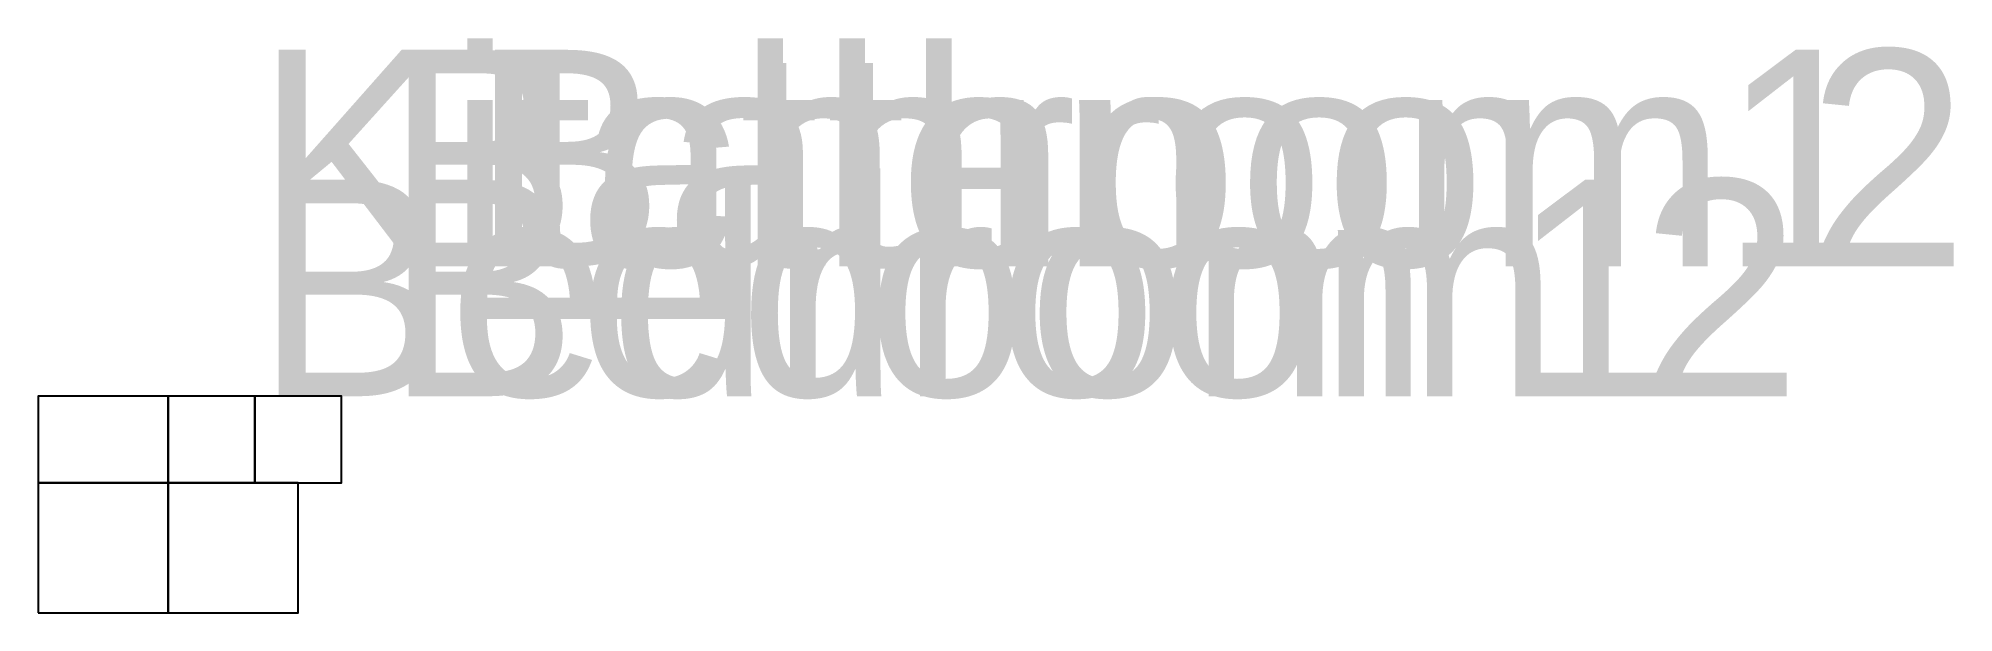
# Model space of a CAD drawing. Header units: metres. Extents: x 0 to 44.2, y 0 to 13.3.
import ezdxf

# ---------------------------------------------------------------- set-up
doc = ezdxf.new("R2010")
doc.units = ezdxf.units.M

msp = doc.modelspace()

# ---------------------------------------------------------------- linework, layer by layer
for points in [[(0, 3), (3, 3), (3, 5), (0, 5), (0, 3)], [(3, 3), (5, 3), (5, 5), (3, 5), (3, 3)], [(5, 3), (7, 3), (7, 5), (5, 5), (5, 3)], [(0, 0), (3, 0), (3, 3), (0, 3), (0, 0)], [(3, 0), (6, 0), (6, 3), (3, 3), (3, 0)]]:
    msp.add_lwpolyline(points, close=True)

# ---------------------------------------------------------------- texts
for s, p in [('Kitchen', (5, 8)), ('Bathroom 1', (8, 8)), ('Bathroom 2', (10, 8)), ('Bedroom 1', (5, 5)), ('Bedroom 2', (8, 5))]:
    msp.add_text(s, height=5).set_placement(p)

doc.saveas('drawing.dxf')
